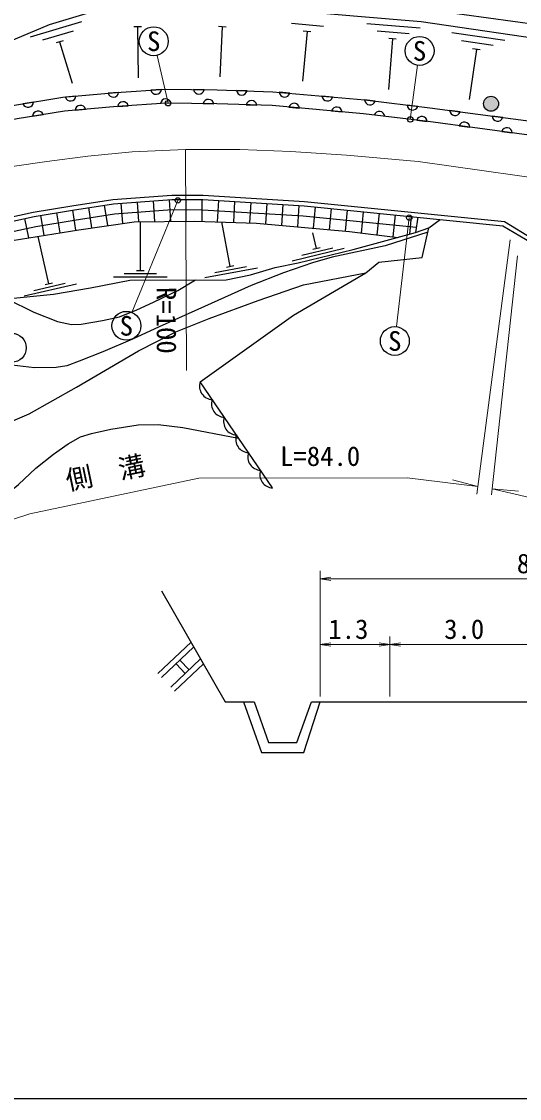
# Model space of a CAD drawing. Units: millimetres at full size, sheet at 1:1000, with parts at other scales. Extents: x 40000 to 680000, y 20000 to 380000.
# Drawn here: x 415987 to 462462, y 205000 to 305602 of the extents above; entities that cross this region are included whole.
import ezdxf
from ezdxf.enums import TextEntityAlignment as Align

# ---------------------------------------------------------------- set-up
doc = ezdxf.new("R2010")
doc.units = ezdxf.units.MM
doc.header["$LTSCALE"] = 1000
doc.linetypes.add('CHAIN', pattern=[18.5, 12, -1.5, 3.5, -1.5])
for name, color, linetype, lineweight in [('M-BGD', 7, 'Continuous', 25), ('M-BGD-EXST', 7, 'Continuous', 25), ('M-BMK', 2, 'CHAIN', 13), ('M-STR-HTXT', 7, 'Continuous', 13), ('M-TTL-BAND', 7, 'Continuous', 25)]:
    doc.layers.add(name, color=color, linetype=linetype, lineweight=lineweight)
doc.styles.add('ＭＳ ゴシック', font='')
doc.styles.get('ＭＳ ゴシック').set_extended_font_data('MS Gothic')

# ---------------------------------------------------------------- blocks, each defined once
blk = doc.blocks.new('open_arrow')
at = {"color": 0, "linetype": 'Continuous', "lineweight": -2}
blk.add_lwpolyline([(7.5, 1.25), (0, 0), (7.5, -1.25)], dxfattribs=at)

msp = doc.modelspace()

# ---------------------------------------------------------------- hatches: boundary and pattern name
at = {"layer": 'M-BGD'}
msp.add_hatch(color=256, dxfattribs=at).paths.add_polyline_path([(459923, 297228), (459950, 297234), (459977, 297240), (460004, 297247), (460030, 297255), (460056, 297264), (460081, 297275), (460106, 297286), (460131, 297298), (460155, 297311), (460179, 297325), (460202, 297340), (460224, 297356), (460246, 297373), (460267, 297391), (460287, 297409), (460307, 297428), (460326, 297448), (460344, 297469), (460361, 297491), (460378, 297513), (460393, 297535), (460408, 297559), (460421, 297582), (460434, 297607), (460446, 297632), (460457, 297657), (460466, 297683), (460475, 297709), (460483, 297735), (460490, 297762), (460495, 297789), (460500, 297816), (460503, 297843), (460506, 297870), (460507, 297898), (460507, 297925), (460507, 297953), (460505, 297980), (460502, 298007), (460498, 298035), (460493, 298062), (460487, 298088), (460479, 298115), (460471, 298141), (460462, 298167), (460452, 298193), (460440, 298218), (460428, 298242), (460415, 298266), (460401, 298290), (460386, 298313), (460370, 298335), (460353, 298357), (460336, 298378), (460317, 298399), (460298, 298418), (460278, 298437), (460257, 298455), (460236, 298472), (460214, 298489), (460191, 298504), (460168, 298519), (460144, 298533), (460120, 298545), (460095, 298557), (460069, 298568), (460044, 298578), (460018, 298586), (459991, 298594), (459965, 298601), (459938, 298607), (459911, 298611), (459883, 298615), (459856, 298617), (459829, 298618), (459801, 298619), (459774, 298618), (459746, 298616), (459719, 298613), (459692, 298609), (459665, 298604), (459638, 298598), (459611, 298591), (459585, 298582), (459559, 298573), (459534, 298563), (459509, 298552), (459484, 298540), (459460, 298526), (459436, 298512), (459413, 298497), (459391, 298481), (459369, 298464), (459348, 298447), (459328, 298428), (459308, 298409), (459289, 298389), (459271, 298368), (459254, 298347), (459237, 298325), (459222, 298302), (459207, 298279), (459194, 298255), (459181, 298231), (459169, 298206), (459158, 298181), (459149, 298155), (459140, 298129), (459132, 298103), (459125, 298076), (459120, 298049), (459115, 298022), (459112, 297995), (459109, 297967), (459108, 297940), (459108, 297912), (459108, 297885), (459110, 297857), (459113, 297830), (459117, 297803), (459122, 297776), (459128, 297749), (459136, 297723), (459144, 297696), (459153, 297670), (459163, 297645), (459175, 297620), (459187, 297595), (459200, 297571), (459214, 297548), (459229, 297525), (459245, 297502), (459262, 297480), (459279, 297459), (459298, 297439), (459317, 297419), (459337, 297400), (459358, 297382), (459379, 297365), (459401, 297349), (459424, 297333), (459447, 297319), (459471, 297305), (459495, 297292), (459520, 297280), (459546, 297270), (459571, 297260), (459597, 297251), (459624, 297243), (459650, 297237), (459677, 297231), (459704, 297226), (459732, 297223), (459759, 297220), (459786, 297219), (459814, 297219), (459841, 297220), (459869, 297221), (459896, 297224)])

# ---------------------------------------------------------------- linework, layer by layer
for p, q in [((421591, 305572), (416803, 304134)), ((427174, 305106), (426474, 305101)), ((426824, 305104), (426860, 300348)), ((435071, 305089), (434372, 305123)), ((434721, 305106), (434494, 300449)), ((444181, 305147), (441194, 305421)), ((453209, 304979), (448226, 305390)), ((420806, 304710), (417933, 303847)), ((442633, 304686), (442207, 300046)), ((442981, 304654), (442284, 304718)), ((452163, 304463), (449173, 304710)), ((450619, 303989), (450228, 299262)), ((450967, 303960), (450270, 304017)), ((461088, 303828), (456140, 304551)), ((419877, 303804), (419207, 303603)), ((419542, 303704), (420700, 299851)), ((460011, 303379), (457043, 303813)), ((458440, 303002), (457755, 298310)), ((458787, 302952), (458094, 303053)), ((425046, 298987), (424059, 298900)), ((429038, 299246), (428049, 299181)), ((433037, 299228), (432046, 299241)), ((437035, 299123), (436045, 299155)), ((441028, 298904), (440041, 298992)), ((417103, 298077), (416126, 297916)), ((421062, 298634), (420075, 298547)), ((432950, 297931), (433941, 297919)), ((436949, 297827), (437939, 297796)), ((445012, 298546), (444025, 298635)), ((448993, 298159), (448009, 298278)), ((452964, 297678), (451980, 297797)), ((417019, 296748), (417997, 296908)), ((420976, 297324), (421963, 297411)), ((424960, 297676), (425949, 297741)), ((440941, 297608), (441928, 297520)), ((444925, 297251), (445912, 297162)), ((456930, 297165), (455948, 297295)), ((452877, 296381), (453860, 296262)), ((456843, 295867), (457826, 295736)), ((460896, 296638), (459913, 296768)), ((460809, 295340), (461791, 295210)), ((426930, 286907), (426795, 288742)), ((428433, 286924), (428291, 288852)), ((429935, 286941), (429787, 288961)), ((431352, 286957), (431359, 288974)), ((432852, 286942), (432859, 288968)), ((434291, 286895), (434410, 288877)), ((435790, 286846), (435907, 288787)), ((419591, 285863), (419281, 287744)), ((421063, 286101), (420770, 287990)), ((422546, 286323), (422252, 288219)), ((424031, 286540), (423735, 288449)), ((425438, 286747), (425299, 288632)), ((437290, 286797), (437405, 288697)), ((438787, 286697), (438902, 288606)), ((440281, 286560), (440399, 288516)), ((441776, 286422), (441897, 288426)), ((443227, 286289), (443428, 288290)), ((444720, 286151), (444921, 288140)), ((446214, 286013), (446413, 287990)), ((447705, 285846), (447906, 287839)), ((416676, 285390), (416283, 287205)), ((418110, 285623), (417801, 287501)), ((427079, 282355), (427075, 286909)), ((435446, 282733), (434678, 286883)), ((449195, 285668), (449398, 287689)), ((450684, 285490), (450891, 287539)), ((452217, 285740), (452383, 287388)), ((452962, 287330), (452756, 285886)), ((443522, 284410), (443166, 285867)), ((418535, 281114), (417524, 285528)), ((441235, 283234), (446093, 284419)), ((442135, 283763), (445050, 284474)), ((443182, 284327), (443862, 284493)), ((434025, 282166), (436975, 282711)), ((435102, 282670), (435790, 282797)), ((424579, 281753), (429579, 281757)), ((425579, 282053), (428579, 282056)), ((426729, 282354), (427429, 282355)), ((433097, 281689), (438013, 282598)), ((416232, 279971), (421106, 281087)), ((417140, 280486), (420064, 281156)), ((418194, 281036), (418876, 281192)), ((428721, 244697), (431810, 247622)), ((429064, 244334), (432065, 247176)), ((429924, 243426), (432704, 246059)), ((430268, 243063), (432960, 245612)), ((430405, 245603), (431265, 244696)), ((430768, 245947), (431628, 245040))]:
    msp.add_line(p, q, dxfattribs=at)
for points in [[(425159, 308127), (432214, 308282), (438983, 308230), (445924, 307713), (452760, 306887), (464123, 305320), (477964, 303426), (479744, 303935), (488034, 303167), (490353, 302283)], [(490353, 302283), (479413, 302630), (477574, 301932), (466456, 303650), (453288, 305574), (446974, 306096), (441990, 306553), (433745, 306956), (423863, 306881), (418554, 305286), (413589, 303207), (406179, 299381), (398173, 294470), (394342, 291886)], [(366124, 275305), (370657, 279092), (378073, 283755), (383602, 286780), (393002, 291318), (394533, 291966), (398427, 293319), (402266, 294675), (407240, 296022), (411727, 297071), (415340, 297787), (419834, 298526), (424826, 298968), (429459, 299274), (434252, 299213), (439444, 299046), (448027, 298275), (454107, 297540), (464706, 296132)], [(464524, 294846), (453944, 296252), (447891, 296985), (439365, 297750), (434223, 297915), (429493, 297975), (424926, 297674), (419997, 297237), (415572, 296510), (412001, 295802), (407557, 294763), (402652, 293435), (398856, 292095), (394999, 290754), (393538, 290135), (384196, 285626), (378730, 282635), (371422, 278040), (366956, 274309)], [(372538, 267499), (375561, 269938), (378748, 272099), (380478, 273510), (383828, 275496), (388221, 277953), (391095, 279415), (398402, 282597), (402433, 284036), (407516, 285566), (411643, 286610), (417081, 287787), (420689, 288382), (424522, 288976), (430009, 289379), (432927, 289368), (442393, 288796), (461052, 286917), (463725, 285318)], [(382745, 274389), (384027, 275149), (388410, 277600), (391265, 279053), (398549, 282225), (402558, 283656), (407623, 285181), (411734, 286220), (417156, 287394), (420752, 287987), (424567, 288578), (430022, 288979), (432914, 288968), (442361, 288398), (460923, 286528), (463552, 284955)], [(395034, 279661), (398898, 281344), (402854, 282756), (407875, 284268), (411951, 285298), (417333, 286464), (420901, 287051), (424675, 287636), (430055, 288031), (432884, 288021), (442285, 287453), (452828, 286391)], [(394076, 280277), (395726, 279216), (398939, 280391), (402885, 281818), (408218, 283496), (411479, 284486), (415111, 285136), (421325, 286144), (426499, 286902), (432131, 286966), (437925, 286777), (446585, 285979), (451104, 285440)], [(414628, 279703), (418961, 280127), (422434, 280740), (426082, 281454), (435101, 281461), (437369, 281931), (439649, 282638), (441818, 283068), (446944, 284318), (452756, 285886), (454013, 286317), (455072, 287117)], [(453920, 285912), (449913, 284660), (444982, 283596), (443159, 283064), (440431, 282118), (437414, 280958), (433070, 278992), (428834, 277070), (426342, 275931), (423570, 274761), (421373, 273877), (420202, 273437), (419224, 273297), (417183, 273254), (415090, 273504), (412726, 274168), (411283, 274786), (410031, 275630), (408457, 277307), (407383, 278619), (406256, 280204)], [(439423, 262027), (432660, 271939), (441356, 278167), (448138, 282138), (449334, 283122), (453378, 283563), (454013, 286317)], [(401311, 278380), (402943, 274660), (404534, 272140), (406621, 269935), (408528, 268397), (410171, 267597), (411983, 267418), (413619, 267660), (416695, 268966), (421113, 271432), (426889, 274836), (430380, 276607), (433508, 277849), (438069, 279534), (442318, 281006), (448138, 282138)], [(414628, 279703), (417130, 278443), (419343, 277577), (420650, 277296), (421564, 277331), (423546, 277677), (425121, 278023), (426743, 278660), (428299, 279388), (430579, 280491), (432238, 281459)], [(394076, 280277), (395919, 274507), (397367, 271004), (397616, 270401), (400945, 267164), (406361, 261809), (408205, 260335), (409305, 259843), (410215, 259582), (411136, 259629), (412306, 259984), (413783, 260831), (415697, 262366), (417307, 263871), (418975, 265191), (420347, 266144), (421483, 266804), (422510, 267113), (424317, 267510), (426868, 267922), (428729, 267960), (431053, 267678), (436243, 266687)], [(429062, 252424), (434996, 242053), (437696, 242053), (439046, 238253), (441696, 238253), (443046, 242053), (485371, 242053), (486246, 243053), (489246, 243053), (493746, 236753), (497966, 236753)], [(436715, 242053), (438393, 237328), (442349, 237328), (443871, 242053)]]:
    msp.add_lwpolyline(points, dxfattribs=at)
msp.add_circle((459808, 297919), 700, dxfattribs=at)
for centre, radius, start, end in [((424544, 299041), 505, 196.23343, 353.89162), ((428537, 299311), 505, 194.94891, 352.6071), ((432543, 299332), 505, 190.44139, 348.09958), ((436543, 299237), 505, 189.3308, 346.98899), ((440543, 299045), 505, 186.04174, 343.69994), ((416599, 298093), 505, 200.50163, 358.15982), ((420560, 298688), 505, 196.23343, 353.89162), ((425461, 297611), 505, 14.94891, 172.6071), ((429452, 297875), 505, 14.94891, 172.6071), ((433444, 297827), 505, 10.44139, 168.09958), ((437441, 297714), 505, 9.3308, 166.98899), ((441426, 297467), 505, 6.04174, 163.69994), ((444527, 298688), 505, 186.04174, 343.69994), ((448513, 298315), 505, 184.27207, 341.93026), ((452484, 297835), 505, 184.27207, 341.93026), ((417524, 296732), 505, 20.50163, 178.15982), ((421478, 297270), 505, 16.23343, 173.89162), ((445410, 297109), 505, 6.04174, 163.69994), ((449386, 296705), 505, 4.27207, 161.93026), ((456452, 297327), 505, 183.60249, 341.26068), ((453357, 296225), 505, 4.27207, 161.93026), ((457322, 295705), 505, 3.60249, 161.26068), ((460417, 296800), 505, 183.60249, 341.26068), ((461287, 295178), 505, 3.60249, 161.26068), ((433843, 271536), 1250, 161.17749, 267.43769), ((434970, 269884), 1250, 161.17749, 267.43769), ((436097, 268232), 1250, 161.17749, 267.43769), ((437225, 266579), 1250, 161.17749, 267.43769), ((438352, 264927), 1250, 161.17749, 267.43769), ((439479, 263275), 1250, 161.17749, 267.43769)]:
    msp.add_arc(centre, radius, start, end, dxfattribs=at)
at = {"layer": 'M-BGD-EXST'}
for centre, radius in [((428325, 303759), 1350), ((453142, 302858), 1350), ((429666, 297973), 250), ((452274, 296454), 250), ((430576, 288892), 250), ((452175, 287282), 250), ((425768, 277177), 1350), ((450830, 275759), 1350), ((415074, 275122), 1350)]:
    msp.add_circle(centre, radius, dxfattribs=at)
at = {"layer": 'M-BMK'}
msp.add_lwpolyline([(415098, 292063), (418346, 292534), (422166, 293016), (426313, 293434), (431280, 293663), (436362, 293636), (441122, 293448), (446321, 293104), (452993, 292540), (459385, 291638), (472928, 289677)], dxfattribs=at)
at = {"layer": 'M-STR-HTXT'}
for p, q in [((429666, 297973), (428630, 302444)), ((452274, 296454), (452961, 301520)), ((431280, 293663), (431372, 273011)), ((430576, 288892), (426281, 278426)), ((452175, 287282), (450987, 277100)), ((458495, 261457), (461601, 285219)), ((459856, 261394), (462268, 283730)), ((458589, 262180), (456215, 262805)), ((459915, 261942), (462360, 261724)), ((443871, 242553), (443871, 254291)), ((443871, 253541), (485371, 253541)), ((450371, 242553), (450371, 248157)), ((450371, 247407), (443871, 247407)), ((465371, 247407), (450371, 247407))]:
    msp.add_line(p, q, dxfattribs=at)
for points in [[(395983, 251315), (408318, 256877), (416756, 259607), (432522, 262930), (451978, 262962), (458589, 262180)], [(459915, 261942), (517266, 248617), (529777, 246725), (543195, 247552), (554315, 248736), (567624, 251803)]]:
    msp.add_lwpolyline(points, dxfattribs=at)
at = {"layer": 'M-TTL-BAND'}
msp.add_line((40000, 205000), (579000, 205000), dxfattribs=at)

# ---------------------------------------------------------------- block references
at = {"layer": 'M-STR-HTXT', "xscale": 133, "yscale": 133}
for p in [(443871, 253541), (443871, 247407), (450371, 247407)]:
    msp.add_blockref('open_arrow', p, dxfattribs=at)
at = {"layer": 'M-STR-HTXT', "xscale": 133, "yscale": 133, "rotation": 180}
msp.add_blockref('open_arrow', (450371, 247407), dxfattribs=at)

# ---------------------------------------------------------------- texts
at = {"layer": 'M-BGD-EXST', "style": 'ＭＳ ゴシック'}
for p in [(428325, 303759), (453142, 302858), (425768, 277177), (450830, 275759)]:
    msp.add_text('S', height=1833, dxfattribs=at).set_placement(p, align=Align.MIDDLE_CENTER)
at = {"layer": 'M-STR-HTXT', "style": 'ＭＳ ゴシック'}
for s, rotation, p in [('R=100', 270.255, (428055, 277682)), ('L=84.0', 0.093, (443859, 263534)), ('側\u3000溝', 11.901, (424117, 262029))]:
    msp.add_text(s, height=1833, rotation=rotation, dxfattribs=at).set_placement(p, align=Align.BOTTOM_CENTER)
for s, p in [('8.3', (464085, 254979)), ('1.3', (446496, 248844)), ('3.0', (457303, 248844))]:
    msp.add_text(s, height=1833, dxfattribs=at).set_placement(p, align=Align.MIDDLE_CENTER)

doc.saveas('drawing.dxf')
